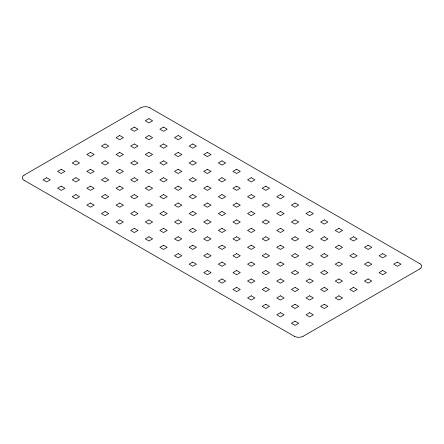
<?xml version="1.0" encoding="UTF-8"?>
<svg xmlns="http://www.w3.org/2000/svg" width="444" height="444" viewBox="0 0 444 444"><rect width="100%" height="100%" fill="white"/><g stroke="black" fill="none" stroke-linecap="round" stroke-linejoin="round"><path stroke-width="0.67" d="M24.026 175.175L140.898 107.698M303.102 336.302L419.974 268.825M149.684 107.698L419.974 263.753M24.026 180.247L294.317 336.302M140.948 107.731A6.072 3.508 0 0 1 149.634 107.731M24.076 180.22A6.072 3.508 0 0 1 24.076 175.208M303.052 336.269A6.072 3.508 0 0 1 294.366 336.269M419.924 263.78A6.072 3.508 0 0 1 419.924 268.792M46.664 177.711L43.013 179.82L46.664 181.929L50.316 179.82L46.664 177.711M61.272 169.275L57.62 171.384L61.272 173.493L64.929 171.384L61.272 169.275M75.885 160.839L72.233 162.948L75.885 165.057L79.537 162.948L75.885 160.839M90.498 152.403L86.846 154.512L90.498 156.621L94.15 154.512L90.498 152.403M105.111 143.967L101.454 146.076L105.111 148.185L108.763 146.076L105.111 143.967M119.719 135.531L116.067 137.64L119.719 139.749L123.371 137.64L119.719 135.531M134.332 127.095L130.68 129.204L134.332 131.313L137.984 129.204L134.332 127.095M148.945 118.659L145.288 120.768L148.945 122.877L152.597 120.768L148.945 118.659M61.272 186.147L57.62 188.256L61.272 190.365L64.929 188.256L61.272 186.147M75.885 177.711L72.233 179.82L75.885 181.929L79.537 179.82L75.885 177.711M90.498 169.275L86.846 171.384L90.498 173.493L94.15 171.384L90.498 169.275M105.111 160.839L101.454 162.948L105.111 165.057L108.763 162.948L105.111 160.839M119.719 152.403L116.067 154.512L119.719 156.621L123.371 154.512L119.719 152.403M134.332 143.967L130.68 146.076L134.332 148.185L137.984 146.076L134.332 143.967M148.945 135.531L145.288 137.64L148.945 139.749L152.597 137.64L148.945 135.531M163.553 127.095L159.901 129.204L163.553 131.313L167.205 129.204L163.553 127.095M75.885 194.583L72.233 196.692L75.885 198.801L79.537 196.692L75.885 194.583M90.498 186.147L86.846 188.256L90.498 190.365L94.15 188.256L90.498 186.147M105.111 177.711L101.454 179.82L105.111 181.929L108.763 179.82L105.111 177.711M119.719 169.275L116.067 171.384L119.719 173.493L123.371 171.384L119.719 169.275M134.332 160.839L130.68 162.948L134.332 165.057L137.984 162.948L134.332 160.839M148.945 152.403L145.288 154.512L148.945 156.621L152.597 154.512L148.945 152.403M163.553 143.967L159.901 146.076L163.553 148.185L167.205 146.076L163.553 143.967M178.166 135.531L174.514 137.64L178.166 139.749L181.818 137.64L178.166 135.531M90.498 203.019L86.846 205.128L90.498 207.237L94.15 205.128L90.498 203.019M105.111 194.583L101.454 196.692L105.111 198.801L108.763 196.692L105.111 194.583M119.719 186.147L116.067 188.256L119.719 190.365L123.371 188.256L119.719 186.147M134.332 177.711L130.68 179.82L134.332 181.929L137.984 179.82L134.332 177.711M148.945 169.275L145.288 171.384L148.945 173.493L152.597 171.384L148.945 169.275M163.553 160.839L159.901 162.948L163.553 165.057L167.205 162.948L163.553 160.839M178.166 152.403L174.514 154.512L178.166 156.621L181.818 154.512L178.166 152.403M192.779 143.967L189.122 146.076L192.779 148.185L196.431 146.076L192.779 143.967M105.111 211.455L101.454 213.564L105.111 215.673L108.763 213.564L105.111 211.455M119.719 203.019L116.067 205.128L119.719 207.237L123.371 205.128L119.719 203.019M134.332 194.583L130.68 196.692L134.332 198.801L137.984 196.692L134.332 194.583M148.945 186.147L145.288 188.256L148.945 190.365L152.597 188.256L148.945 186.147M163.553 177.711L159.901 179.82L163.553 181.929L167.205 179.82L163.553 177.711M178.166 169.275L174.514 171.384L178.166 173.493L181.818 171.384L178.166 169.275M192.779 160.839L189.122 162.948L192.779 165.057L196.431 162.948L192.779 160.839M207.387 152.403L203.735 154.512L207.387 156.621L211.039 154.512L207.387 152.403M119.719 219.891L116.067 222L119.719 224.109L123.371 222L119.719 219.891M134.332 211.455L130.68 213.564L134.332 215.673L137.984 213.564L134.332 211.455M148.945 203.019L145.288 205.128L148.945 207.237L152.597 205.128L148.945 203.019M163.553 194.583L159.901 196.692L163.553 198.801L167.205 196.692L163.553 194.583M178.166 186.147L174.514 188.256L178.166 190.365L181.818 188.256L178.166 186.147M192.779 177.711L189.122 179.82L192.779 181.929L196.431 179.82L192.779 177.711M207.387 169.275L203.735 171.384L207.387 173.493L211.039 171.384L207.387 169.275M222 160.839L218.348 162.948L222 165.057L225.652 162.948L222 160.839M134.332 228.327L130.68 230.436L134.332 232.545L137.984 230.436L134.332 228.327M148.945 219.891L145.288 222L148.945 224.109L152.597 222L148.945 219.891M163.553 211.455L159.901 213.564L163.553 215.673L167.205 213.564L163.553 211.455M178.166 203.019L174.514 205.128L178.166 207.237L181.818 205.128L178.166 203.019M192.779 194.583L189.122 196.692L192.779 198.801L196.431 196.692L192.779 194.583M207.387 186.147L203.735 188.256L207.387 190.365L211.039 188.256L207.387 186.147M222 177.711L218.348 179.82L222 181.929L225.652 179.82L222 177.711M236.613 169.275L232.961 171.384L236.613 173.493L240.265 171.384L236.613 169.275M148.945 236.763L145.288 238.872L148.945 240.981L152.597 238.872L148.945 236.763M163.553 228.327L159.901 230.436L163.553 232.545L167.205 230.436L163.553 228.327M178.166 219.891L174.514 222L178.166 224.109L181.818 222L178.166 219.891M192.779 211.455L189.122 213.564L192.779 215.673L196.431 213.564L192.779 211.455M207.387 203.019L203.735 205.128L207.387 207.237L211.039 205.128L207.387 203.019M222 194.583L218.348 196.692L222 198.801L225.652 196.692L222 194.583M236.613 186.147L232.961 188.256L236.613 190.365L240.265 188.256L236.613 186.147M251.221 177.711L247.569 179.82L251.221 181.929L254.878 179.82L251.221 177.711M163.553 245.199L159.901 247.308L163.553 249.417L167.205 247.308L163.553 245.199M178.166 236.763L174.514 238.872L178.166 240.981L181.818 238.872L178.166 236.763M192.779 228.327L189.122 230.436L192.779 232.545L196.431 230.436L192.779 228.327M207.387 219.891L203.735 222L207.387 224.109L211.039 222L207.387 219.891M222 211.455L218.348 213.564L222 215.673L225.652 213.564L222 211.455M236.613 203.019L232.961 205.128L236.613 207.237L240.265 205.128L236.613 203.019M251.221 194.583L247.569 196.692L251.221 198.801L254.878 196.692L251.221 194.583M265.834 186.147L262.182 188.256L265.834 190.365L269.486 188.256L265.834 186.147M178.166 253.635L174.514 255.744L178.166 257.853L181.818 255.744L178.166 253.635M192.779 245.199L189.122 247.308L192.779 249.417L196.431 247.308L192.779 245.199M207.387 236.763L203.735 238.872L207.387 240.981L211.039 238.872L207.387 236.763M222 228.327L218.348 230.436L222 232.545L225.652 230.436L222 228.327M236.613 219.891L232.961 222L236.613 224.109L240.265 222L236.613 219.891M251.221 211.455L247.569 213.564L251.221 215.673L254.878 213.564L251.221 211.455M265.834 203.019L262.182 205.128L265.834 207.237L269.486 205.128L265.834 203.019M280.447 194.583L276.795 196.692L280.447 198.801L284.099 196.692L280.447 194.583M192.779 262.071L189.122 264.18L192.779 266.289L196.431 264.18L192.779 262.071M207.387 253.635L203.735 255.744L207.387 257.853L211.039 255.744L207.387 253.635M222 245.199L218.348 247.308L222 249.417L225.652 247.308L222 245.199M236.613 236.763L232.961 238.872L236.613 240.981L240.265 238.872L236.613 236.763M251.221 228.327L247.569 230.436L251.221 232.545L254.878 230.436L251.221 228.327M265.834 219.891L262.182 222L265.834 224.109L269.486 222L265.834 219.891M280.447 211.455L276.795 213.564L280.447 215.673L284.099 213.564L280.447 211.455M295.055 203.019L291.403 205.128L295.055 207.237L298.712 205.128L295.055 203.019M207.387 270.507L203.735 272.616L207.387 274.725L211.039 272.616L207.387 270.507M222 262.071L218.348 264.18L222 266.289L225.652 264.18L222 262.071M236.613 253.635L232.961 255.744L236.613 257.853L240.265 255.744L236.613 253.635M251.221 245.199L247.569 247.308L251.221 249.417L254.878 247.308L251.221 245.199M265.834 236.763L262.182 238.872L265.834 240.981L269.486 238.872L265.834 236.763M280.447 228.327L276.795 230.436L280.447 232.545L284.099 230.436L280.447 228.327M295.055 219.891L291.403 222L295.055 224.109L298.712 222L295.055 219.891M309.668 211.455L306.016 213.564L309.668 215.673L313.32 213.564L309.668 211.455M222 278.943L218.348 281.052L222 283.161L225.652 281.052L222 278.943M236.613 270.507L232.961 272.616L236.613 274.725L240.265 272.616L236.613 270.507M251.221 262.071L247.569 264.18L251.221 266.289L254.878 264.18L251.221 262.071M265.834 253.635L262.182 255.744L265.834 257.853L269.486 255.744L265.834 253.635M280.447 245.199L276.795 247.308L280.447 249.417L284.099 247.308L280.447 245.199M295.055 236.763L291.403 238.872L295.055 240.981L298.712 238.872L295.055 236.763M309.668 228.327L306.016 230.436L309.668 232.545L313.32 230.436L309.668 228.327M324.281 219.891L320.629 222L324.281 224.109L327.933 222L324.281 219.891M236.613 287.379L232.961 289.488L236.613 291.597L240.265 289.488L236.613 287.379M251.221 278.943L247.569 281.052L251.221 283.161L254.878 281.052L251.221 278.943M265.834 270.507L262.182 272.616L265.834 274.725L269.486 272.616L265.834 270.507M280.447 262.071L276.795 264.18L280.447 266.289L284.099 264.18L280.447 262.071M295.055 253.635L291.403 255.744L295.055 257.853L298.712 255.744L295.055 253.635M309.668 245.199L306.016 247.308L309.668 249.417L313.32 247.308L309.668 245.199M324.281 236.763L320.629 238.872L324.281 240.981L327.933 238.872L324.281 236.763M338.889 228.327L335.237 230.436L338.889 232.545L342.546 230.436L338.889 228.327M251.221 295.815L247.569 297.924L251.221 300.033L254.878 297.924L251.221 295.815M265.834 287.379L262.182 289.488L265.834 291.597L269.486 289.488L265.834 287.379M280.447 278.943L276.795 281.052L280.447 283.161L284.099 281.052L280.447 278.943M295.055 270.507L291.403 272.616L295.055 274.725L298.712 272.616L295.055 270.507M309.668 262.071L306.016 264.18L309.668 266.289L313.32 264.18L309.668 262.071M324.281 253.635L320.629 255.744L324.281 257.853L327.933 255.744L324.281 253.635M338.889 245.199L335.237 247.308L338.889 249.417L342.546 247.308L338.889 245.199M353.502 236.763L349.85 238.872L353.502 240.981L357.154 238.872L353.502 236.763M265.834 304.251L262.182 306.36L265.834 308.469L269.486 306.36L265.834 304.251M280.447 295.815L276.795 297.924L280.447 300.033L284.099 297.924L280.447 295.815M295.055 287.379L291.403 289.488L295.055 291.597L298.712 289.488L295.055 287.379M309.668 278.943L306.016 281.052L309.668 283.161L313.32 281.052L309.668 278.943M324.281 270.507L320.629 272.616L324.281 274.725L327.933 272.616L324.281 270.507M338.889 262.071L335.237 264.18L338.889 266.289L342.546 264.18L338.889 262.071M353.502 253.635L349.85 255.744L353.502 257.853L357.154 255.744L353.502 253.635M368.115 245.199L364.463 247.308L368.115 249.417L371.767 247.308L368.115 245.199M280.447 312.687L276.795 314.796L280.447 316.905L284.099 314.796L280.447 312.687M295.055 304.251L291.403 306.36L295.055 308.469L298.712 306.36L295.055 304.251M309.668 295.815L306.016 297.924L309.668 300.033L313.32 297.924L309.668 295.815M324.281 287.379L320.629 289.488L324.281 291.597L327.933 289.488L324.281 287.379M338.889 278.943L335.237 281.052L338.889 283.161L342.546 281.052L338.889 278.943M353.502 270.507L349.85 272.616L353.502 274.725L357.154 272.616L353.502 270.507M368.115 262.071L364.463 264.18L368.115 266.289L371.767 264.18L368.115 262.071M382.728 253.635L379.071 255.744L382.728 257.853L386.38 255.744L382.728 253.635M295.055 321.123L291.403 323.232L295.055 325.341L298.712 323.232L295.055 321.123M309.668 312.687L306.016 314.796L309.668 316.905L313.32 314.796L309.668 312.687M324.281 304.251L320.629 306.36L324.281 308.469L327.933 306.36L324.281 304.251M338.889 295.815L335.237 297.924L338.889 300.033L342.546 297.924L338.889 295.815M353.502 287.379L349.85 289.488L353.502 291.597L357.154 289.488L353.502 287.379M368.115 278.943L364.463 281.052L368.115 283.161L371.767 281.052L368.115 278.943M382.728 270.507L379.071 272.616L382.728 274.725L386.38 272.616L382.728 270.507M397.336 262.071L393.684 264.18L397.336 266.289L400.988 264.18L397.336 262.071"/></g></svg>
